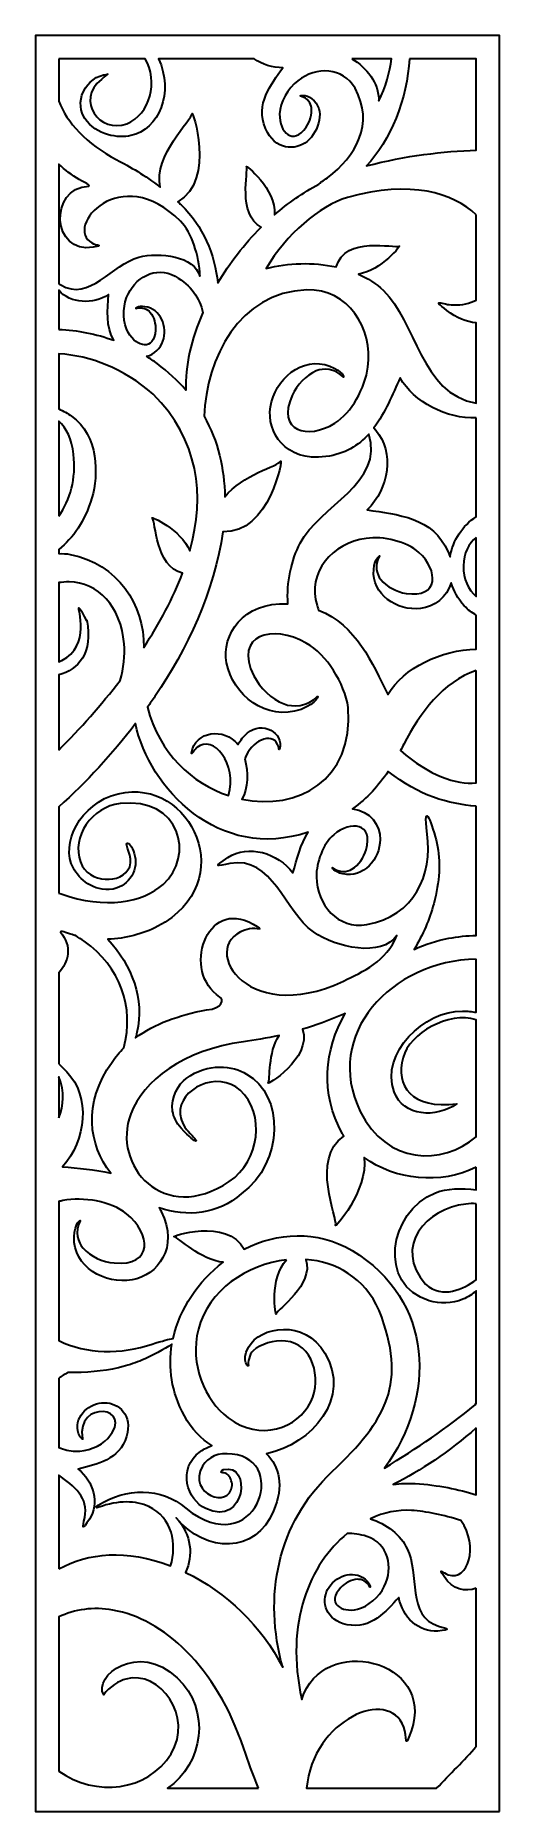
# Model space of a CAD drawing. Header units: centimetres. Extents: x -16.5 to -11.8, y -9 to 9.
import ezdxf

# ---------------------------------------------------------------- set-up
doc = ezdxf.new("R2010")
doc.units = ezdxf.units.CM
doc.header["$MEASUREMENT"] = 0
doc.layers.add('layer 1', color=7, linetype='Continuous')

msp = doc.modelspace()

# ---------------------------------------------------------------- linework, layer by layer
at = {"layer": 'layer 1', "color": 250, "lineweight": 30}
for points, knots in [([(-11.82391, -9.0002), (-11.82391, -9.0002), (-16.5198, -9.0002), (-16.5198, -9.0002), (-16.5198, -9.0002), (-16.5198, -9.0002), (-16.5198, 9.00077), (-16.5198, 9.00077), (-16.5198, 9.00077), (-16.5198, 9.00077), (-11.82391, 9.00077), (-11.82391, 9.00077), (-11.82391, 9.00077), (-11.82391, 9.00077), (-11.82391, -9.0002), (-11.82391, -9.0002)], [0, 0, 0, 0, 0.2, 0.2, 0.2, 0.2, 0.4, 0.4, 0.4, 0.4, 0.6, 0.6, 0.6, 0.6, 1, 1, 1, 1]), ([(-16.28499, 8.76599), (-16.28499, 8.76599), (-15.41132, 8.76599), (-15.41132, 8.76599), (-15.41132, 8.76599), (-15.27428, 8.53542), (-15.36089, 8.20373), (-15.59602, 8.10511), (-15.59602, 8.10511), (-15.86851, 8.00598), (-16.12122, 8.34017), (-15.85397, 8.55663), (-15.85397, 8.55663), (-15.81715, 8.58644), (-15.78761, 8.60999), (-15.78988, 8.60971), (-15.78988, 8.60971), (-15.9058, 8.59727), (-15.984, 8.52886), (-16.03433, 8.43493), (-16.03433, 8.43493), (-16.08641, 8.33765), (-16.06084, 8.218), (-16.02194, 8.16049), (-16.02194, 8.16049), (-15.90456, 7.98733), (-15.67705, 7.95691), (-15.55611, 7.98612), (-15.55611, 7.98612), (-15.27294, 8.04519), (-15.11308, 8.42718), (-15.27685, 8.76599), (-15.27685, 8.76599), (-15.27685, 8.76599), (-14.30814, 8.76599), (-14.30814, 8.76599), (-14.30814, 8.76599), (-14.22585, 8.70553), (-14.12039, 8.67115), (-14.01619, 8.67466), (-14.01619, 8.67466), (-14.13556, 8.50033), (-14.29898, 8.30794), (-14.19238, 8.05846), (-14.19238, 8.05846), (-14.09729, 7.83592), (-13.88886, 7.83077), (-13.77174, 7.92735), (-13.77174, 7.92735), (-13.64583, 8.03105), (-13.58322, 8.25005), (-13.72158, 8.35943), (-13.72158, 8.35943), (-13.78479, 8.4106), (-13.85087, 8.39028), (-13.83906, 8.38773), (-13.83906, 8.38773), (-13.75929, 8.36241), (-13.73322, 8.31392), (-13.72706, 8.26906), (-13.72706, 8.26906), (-13.71797, 8.20356), (-13.74079, 8.12854), (-13.77959, 8.07275), (-13.77959, 8.07275), (-13.91284, 7.88187), (-14.05382, 8.01732), (-14.0493, 8.20598), (-14.0493, 8.20598), (-14.0464, 8.32197), (-13.96219, 8.46603), (-13.86468, 8.54307), (-13.86468, 8.54307), (-13.68127, 8.68811), (-13.40531, 8.68097), (-13.28589, 8.46578), (-13.28589, 8.46578), (-13.08663, 8.10698), (-13.27693, 7.7759), (-13.56338, 7.55886), (-13.56338, 7.55886), (-13.61011, 7.53016), (-13.63876, 7.50855), (-13.65358, 7.4929), (-13.65358, 7.4929), (-13.81361, 7.40761), (-13.96292, 7.3028), (-14.09956, 7.18436), (-14.09956, 7.18436), (-14.07806, 7.44075), (-14.40704, 7.70438), (-14.38589, 7.67164), (-14.38589, 7.67164), (-14.36034, 7.63194), (-14.47959, 7.1911), (-14.23625, 7.05729), (-14.23625, 7.05729), (-14.40818, 6.88599), (-14.5558, 6.69339), (-14.67411, 6.49352), (-14.67411, 6.49352), (-14.70554, 6.77773), (-14.82372, 7.0709), (-15.04674, 7.28409), (-15.04674, 7.28409), (-15.05787, 7.29472), (-15.06898, 7.30515), (-15.08016, 7.31542), (-15.08016, 7.31542), (-14.69102, 7.53768), (-14.93638, 8.27007), (-14.93608, 8.20792), (-14.93608, 8.20792), (-14.93588, 8.14777), (-15.3263, 7.78698), (-15.25873, 7.46511), (-15.25873, 7.46511), (-15.41188, 7.58208), (-15.56353, 7.67122), (-15.69856, 7.74162), (-15.69856, 7.74162), (-16.00811, 7.90299), (-16.20144, 8.12129), (-16.28499, 8.33474), (-16.28499, 8.33474), (-16.28499, 8.33474), (-16.28499, 8.76599), (-16.28499, 8.76599)], [0, 0, 0, 0, 0.03030303, 0.03030303, 0.03030303, 0.03030303, 0.06060606, 0.06060606, 0.06060606, 0.06060606, 0.09090909, 0.09090909, 0.09090909, 0.09090909, 0.12121212, 0.12121212, 0.12121212, 0.12121212, 0.15151515, 0.15151515, 0.15151515, 0.15151515, 0.18181818, 0.18181818, 0.18181818, 0.18181818, 0.21212121, 0.21212121, 0.21212121, 0.21212121, 0.24242424, 0.24242424, 0.24242424, 0.24242424, 0.27272727, 0.27272727, 0.27272727, 0.27272727, 0.3030303, 0.3030303, 0.3030303, 0.3030303, 0.33333333, 0.33333333, 0.33333333, 0.33333333, 0.36363636, 0.36363636, 0.36363636, 0.36363636, 0.39393939, 0.39393939, 0.39393939, 0.39393939, 0.42424242, 0.42424242, 0.42424242, 0.42424242, 0.45454545, 0.45454545, 0.45454545, 0.45454545, 0.48484848, 0.48484848, 0.48484848, 0.48484848, 0.51515152, 0.51515152, 0.51515152, 0.51515152, 0.54545455, 0.54545455, 0.54545455, 0.54545455, 0.57575758, 0.57575758, 0.57575758, 0.57575758, 0.60606061, 0.60606061, 0.60606061, 0.60606061, 0.63636364, 0.63636364, 0.63636364, 0.63636364, 0.66666667, 0.66666667, 0.66666667, 0.66666667, 0.6969697, 0.6969697, 0.6969697, 0.6969697, 0.72727273, 0.72727273, 0.72727273, 0.72727273, 0.75757576, 0.75757576, 0.75757576, 0.75757576, 0.78787879, 0.78787879, 0.78787879, 0.78787879, 0.81818182, 0.81818182, 0.81818182, 0.81818182, 0.84848485, 0.84848485, 0.84848485, 0.84848485, 0.87878788, 0.87878788, 0.87878788, 0.87878788, 0.90909091, 0.90909091, 0.90909091, 0.90909091, 0.93939394, 0.93939394, 0.93939394, 0.93939394, 1, 1, 1, 1]), ([(-13.31782, 8.76599), (-13.31782, 8.76599), (-12.91528, 8.76599), (-12.91528, 8.76599), (-12.91528, 8.76599), (-12.92947, 8.62985), (-12.97998, 8.47863), (-13.04422, 8.33744), (-13.04422, 8.33744), (-13.04551, 8.52752), (-13.16914, 8.67486), (-13.31782, 8.76599)], [0, 0, 0, 0, 0.25, 0.25, 0.25, 0.25, 0.5, 0.5, 0.5, 0.5, 1, 1, 1, 1]), ([(-12.73495, 8.76599), (-12.73495, 8.76599), (-12.0587, 8.76599), (-12.0587, 8.76599), (-12.0587, 8.76599), (-12.0587, 8.76599), (-12.0587, 7.83868), (-12.0587, 7.83868), (-12.0587, 7.83868), (-12.39203, 7.82668), (-12.76958, 7.78524), (-13.17081, 7.67912), (-13.17081, 7.67912), (-12.93151, 7.92473), (-12.75481, 8.36544), (-12.73495, 8.76599)], [0, 0, 0, 0, 0.2, 0.2, 0.2, 0.2, 0.4, 0.4, 0.4, 0.4, 0.6, 0.6, 0.6, 0.6, 1, 1, 1, 1]), ([(-16.28499, 6.48522), (-16.28499, 6.48522), (-16.28499, 7.69815), (-16.28499, 7.69815), (-16.28499, 7.69815), (-16.22209, 7.63787), (-16.15249, 7.58494), (-16.07745, 7.54215), (-16.07745, 7.54215), (-16.01381, 7.5058), (-15.96724, 7.48684), (-15.98006, 7.47463), (-15.98006, 7.47463), (-16.39394, 7.45279), (-16.35355, 6.77907), (-15.93576, 6.85532), (-15.93576, 6.85532), (-15.81957, 6.87658), (-15.90259, 6.87148), (-15.95098, 6.89849), (-15.95098, 6.89849), (-16.23524, 7.05658), (-15.66039, 7.73003), (-15.05366, 7.11871), (-15.05366, 7.11871), (-14.93868, 7.00289), (-14.86409, 6.77556), (-14.85538, 6.56011), (-14.85538, 6.56011), (-14.91091, 6.76286), (-15.26494, 6.8112), (-15.47579, 6.75349), (-15.47579, 6.75349), (-15.73854, 6.68153), (-15.97832, 6.29895), (-16.26508, 6.47302), (-16.26508, 6.47302), (-16.26508, 6.47302), (-16.28499, 6.48522), (-16.28499, 6.48522)], [0, 0, 0, 0, 0.09090909, 0.09090909, 0.09090909, 0.09090909, 0.18181818, 0.18181818, 0.18181818, 0.18181818, 0.27272727, 0.27272727, 0.27272727, 0.27272727, 0.36363636, 0.36363636, 0.36363636, 0.36363636, 0.45454545, 0.45454545, 0.45454545, 0.45454545, 0.54545455, 0.54545455, 0.54545455, 0.54545455, 0.63636364, 0.63636364, 0.63636364, 0.63636364, 0.72727273, 0.72727273, 0.72727273, 0.72727273, 0.81818182, 0.81818182, 0.81818182, 0.81818182, 1, 1, 1, 1]), ([(-12.0587, 7.18206), (-12.0587, 7.18206), (-12.0587, 6.31889), (-12.0587, 6.31889), (-12.0587, 6.31889), (-12.12296, 6.2859), (-12.20101, 6.26785), (-12.29262, 6.2704), (-12.29262, 6.2704), (-12.39553, 6.26838), (-12.5271, 6.34896), (-12.35512, 6.21297), (-12.35512, 6.21297), (-12.2597, 6.13755), (-12.15881, 6.09868), (-12.0587, 6.08802), (-12.0587, 6.08802), (-12.0587, 6.08802), (-12.0587, 5.27466), (-12.0587, 5.27466), (-12.0587, 5.27466), (-12.61848, 5.36583), (-12.668, 6.10511), (-12.99901, 6.41699), (-12.99901, 6.41699), (-13.07224, 6.48597), (-13.15816, 6.5405), (-13.25191, 6.5821), (-13.25191, 6.5821), (-13.021, 6.61744), (-12.8083, 6.88602), (-12.83789, 6.86681), (-12.83789, 6.86681), (-12.88049, 6.83919), (-13.38661, 6.97778), (-13.47615, 6.65485), (-13.47615, 6.65485), (-13.70994, 6.70649), (-13.96509, 6.69627), (-14.1842, 6.64038), (-14.1842, 6.64038), (-13.98228, 6.9859), (-13.65062, 7.27046), (-13.36119, 7.36023), (-13.36119, 7.36023), (-12.71914, 7.53786), (-12.29222, 7.40652), (-12.0587, 7.18206)], [0, 0, 0, 0, 0.07692308, 0.07692308, 0.07692308, 0.07692308, 0.15384615, 0.15384615, 0.15384615, 0.15384615, 0.23076923, 0.23076923, 0.23076923, 0.23076923, 0.30769231, 0.30769231, 0.30769231, 0.30769231, 0.38461538, 0.38461538, 0.38461538, 0.38461538, 0.46153846, 0.46153846, 0.46153846, 0.46153846, 0.53846154, 0.53846154, 0.53846154, 0.53846154, 0.61538462, 0.61538462, 0.61538462, 0.61538462, 0.69230769, 0.69230769, 0.69230769, 0.69230769, 0.76923077, 0.76923077, 0.76923077, 0.76923077, 0.84615385, 0.84615385, 0.84615385, 0.84615385, 1, 1, 1, 1]), ([(-15.39625, 5.74965), (-15.35967, 5.7265), (-15.32393, 5.70194), (-15.2891, 5.67576), (-15.2891, 5.67576), (-15.17725, 5.59173), (-15.08115, 5.50154), (-14.99921, 5.40642), (-14.99921, 5.40642), (-15.00703, 5.64734), (-14.94544, 5.92147), (-14.8268, 6.19498), (-14.8268, 6.19498), (-14.85682, 6.33765), (-14.94405, 6.46815), (-15.105, 6.55991), (-15.105, 6.55991), (-15.30217, 6.67237), (-15.52304, 6.54582), (-15.59834, 6.34368), (-15.59834, 6.34368), (-15.63828, 6.23627), (-15.63573, 6.08245), (-15.58244, 5.98958), (-15.58244, 5.98958), (-15.49581, 5.83873), (-15.31969, 5.79935), (-15.30616, 6.01371), (-15.30616, 6.01371), (-15.30215, 6.07629), (-15.32019, 6.14631), (-15.35864, 6.19361), (-15.35864, 6.19361), (-15.38502, 6.226), (-15.44224, 6.25498), (-15.50373, 6.2335), (-15.50373, 6.2335), (-15.51423, 6.22984), (-15.48887, 6.26134), (-15.41203, 6.25187), (-15.41203, 6.25187), (-15.25052, 6.23191), (-15.18058, 6.04481), (-15.2302, 5.90277), (-15.2302, 5.90277), (-15.2554, 5.83062), (-15.31646, 5.76931), (-15.39625, 5.74965)], [0, 0, 0, 0, 0.07692308, 0.07692308, 0.07692308, 0.07692308, 0.15384615, 0.15384615, 0.15384615, 0.15384615, 0.23076923, 0.23076923, 0.23076923, 0.23076923, 0.30769231, 0.30769231, 0.30769231, 0.30769231, 0.38461538, 0.38461538, 0.38461538, 0.38461538, 0.46153846, 0.46153846, 0.46153846, 0.46153846, 0.53846154, 0.53846154, 0.53846154, 0.53846154, 0.61538462, 0.61538462, 0.61538462, 0.61538462, 0.69230769, 0.69230769, 0.69230769, 0.69230769, 0.76923077, 0.76923077, 0.76923077, 0.76923077, 0.84615385, 0.84615385, 0.84615385, 0.84615385, 1, 1, 1, 1]), ([(-16.28499, 6.02209), (-16.28499, 6.02209), (-16.28499, 6.41835), (-16.28499, 6.41835), (-16.28499, 6.41835), (-16.16719, 6.28095), (-15.93763, 6.27219), (-15.7807, 6.37493), (-15.7807, 6.37493), (-15.789, 6.22305), (-15.81318, 6.04955), (-15.72663, 5.91153), (-15.72663, 5.91153), (-15.90673, 5.97723), (-16.09635, 6.01368), (-16.28499, 6.02209)], [0, 0, 0, 0, 0.2, 0.2, 0.2, 0.2, 0.4, 0.4, 0.4, 0.4, 0.6, 0.6, 0.6, 0.6, 1, 1, 1, 1]), ([(-14.40283, 1.67014), (-14.33386, 1.85648), (-14.13023, 1.94147), (-14.0697, 1.81614), (-14.0697, 1.81614), (-14.05665, 1.78918), (-14.05738, 1.74897), (-14.05009, 1.76545), (-14.05009, 1.76545), (-14.00452, 1.93682), (-14.22658, 2.05544), (-14.37367, 1.93248), (-14.37367, 1.93248), (-14.41131, 1.90103), (-14.44503, 1.85948), (-14.47111, 1.81364), (-14.47111, 1.81364), (-14.61025, 1.99137), (-14.90465, 1.95225), (-14.94085, 1.73029), (-14.94085, 1.73029), (-14.94095, 1.70525), (-14.91906, 1.75657), (-14.88726, 1.7833), (-14.88726, 1.7833), (-14.71995, 1.92408), (-14.47305, 1.61912), (-14.56829, 1.29793), (-14.56829, 1.29793), (-14.93295, 1.41996), (-15.26782, 1.7213), (-15.38656, 2.19195), (-15.38656, 2.19195), (-15.36111, 2.22792), (-15.336, 2.26435), (-15.31116, 2.3011), (-15.31116, 2.3011), (-14.99219, 2.77294), (-14.70385, 3.37591), (-14.62448, 3.97146), (-14.62448, 3.97146), (-14.15131, 3.94386), (-14.00859, 4.74098), (-14.0388, 4.68501), (-14.0388, 4.68501), (-14.06286, 4.64064), (-14.42991, 4.54234), (-14.60346, 4.32574), (-14.60346, 4.32574), (-14.60883, 4.61143), (-14.67201, 4.88887), (-14.8137, 5.14196), (-14.8137, 5.14196), (-14.78975, 5.72579), (-14.46, 6.40217), (-13.77527, 6.42256), (-13.77527, 6.42256), (-13.35412, 6.43511), (-13.10223, 6.03544), (-13.15506, 5.6385), (-13.15506, 5.6385), (-13.1831, 5.42768), (-13.32126, 5.17777), (-13.4895, 5.07198), (-13.4895, 5.07198), (-13.7629, 4.90016), (-14.0858, 4.98909), (-13.92145, 5.35213), (-13.92145, 5.35213), (-13.87346, 5.45809), (-13.78297, 5.5573), (-13.67859, 5.60135), (-13.67859, 5.60135), (-13.60731, 5.63141), (-13.48814, 5.62909), (-13.4061, 5.54033), (-13.4061, 5.54033), (-13.39204, 5.52509), (-13.40617, 5.5989), (-13.54034, 5.65014), (-13.54034, 5.65014), (-13.82242, 5.75813), (-14.09992, 5.51247), (-14.1424, 5.23646), (-14.1424, 5.23646), (-14.182, 4.9797), (-13.9919, 4.67749), (-13.58128, 4.73234), (-13.58128, 4.73234), (-13.38853, 4.75809), (-13.25186, 4.84465), (-13.14706, 4.96076), (-13.14706, 4.96076), (-12.98434, 4.46798), (-13.64504, 4.23004), (-13.84239, 3.85372), (-13.84239, 3.85372), (-13.92864, 3.68934), (-13.98125, 3.44987), (-13.96479, 3.24086), (-13.96479, 3.24086), (-14.42835, 3.26153), (-14.63673, 2.92613), (-14.58574, 2.64185), (-14.58574, 2.64185), (-14.52866, 2.32213), (-14.18052, 2.04138), (-13.8325, 2.17087), (-13.8325, 2.17087), (-13.66685, 2.23257), (-13.65047, 2.31829), (-13.66771, 2.30047), (-13.66771, 2.30047), (-13.76795, 2.19614), (-13.91577, 2.1916), (-14.00478, 2.22552), (-14.00478, 2.22552), (-14.13485, 2.275), (-14.24862, 2.38877), (-14.31001, 2.51099), (-14.31001, 2.51099), (-14.51965, 2.92989), (-14.12092, 3.03803), (-13.7788, 2.84288), (-13.7788, 2.84288), (-13.56858, 2.72265), (-13.393, 2.43466), (-13.35485, 2.19029), (-13.35485, 2.19029), (-13.29697, 1.44184), (-13.87122, 1.14393), (-14.43044, 1.2606), (-14.43044, 1.2606), (-14.36802, 1.3726), (-14.36317, 1.53375), (-14.40283, 1.67014)], [0, 0, 0, 0, 0.02857143, 0.02857143, 0.02857143, 0.02857143, 0.05714286, 0.05714286, 0.05714286, 0.05714286, 0.08571429, 0.08571429, 0.08571429, 0.08571429, 0.11428571, 0.11428571, 0.11428571, 0.11428571, 0.14285714, 0.14285714, 0.14285714, 0.14285714, 0.17142857, 0.17142857, 0.17142857, 0.17142857, 0.2, 0.2, 0.2, 0.2, 0.22857143, 0.22857143, 0.22857143, 0.22857143, 0.25714286, 0.25714286, 0.25714286, 0.25714286, 0.28571429, 0.28571429, 0.28571429, 0.28571429, 0.31428571, 0.31428571, 0.31428571, 0.31428571, 0.34285714, 0.34285714, 0.34285714, 0.34285714, 0.37142857, 0.37142857, 0.37142857, 0.37142857, 0.4, 0.4, 0.4, 0.4, 0.42857143, 0.42857143, 0.42857143, 0.42857143, 0.45714286, 0.45714286, 0.45714286, 0.45714286, 0.48571429, 0.48571429, 0.48571429, 0.48571429, 0.51428571, 0.51428571, 0.51428571, 0.51428571, 0.54285714, 0.54285714, 0.54285714, 0.54285714, 0.57142857, 0.57142857, 0.57142857, 0.57142857, 0.6, 0.6, 0.6, 0.6, 0.62857143, 0.62857143, 0.62857143, 0.62857143, 0.65714286, 0.65714286, 0.65714286, 0.65714286, 0.68571429, 0.68571429, 0.68571429, 0.68571429, 0.71428571, 0.71428571, 0.71428571, 0.71428571, 0.74285714, 0.74285714, 0.74285714, 0.74285714, 0.77142857, 0.77142857, 0.77142857, 0.77142857, 0.8, 0.8, 0.8, 0.8, 0.82857143, 0.82857143, 0.82857143, 0.82857143, 0.85714286, 0.85714286, 0.85714286, 0.85714286, 0.88571429, 0.88571429, 0.88571429, 0.88571429, 0.91428571, 0.91428571, 0.91428571, 0.91428571, 0.94285714, 0.94285714, 0.94285714, 0.94285714, 1, 1, 1, 1]), ([(-16.28499, 3.74781), (-16.28499, 3.74781), (-16.28499, 3.79163), (-16.28499, 3.79163), (-16.28499, 3.79163), (-16.14, 3.90628), (-16.02095, 4.07705), (-15.9503, 4.31412), (-15.9503, 4.31412), (-15.88106, 4.54651), (-15.87808, 4.94635), (-16.15656, 5.14291), (-16.15656, 5.14291), (-16.19387, 5.16927), (-16.23703, 5.19476), (-16.28499, 5.21657), (-16.28499, 5.21657), (-16.28499, 5.21657), (-16.28499, 5.77575), (-16.28499, 5.77575), (-16.28499, 5.77575), (-15.96403, 5.75353), (-15.63033, 5.62861), (-15.32989, 5.36591), (-15.32989, 5.36591), (-14.86977, 4.90344), (-14.80004, 4.34671), (-14.95746, 3.77802), (-14.95746, 3.77802), (-15.04831, 3.99417), (-15.36457, 4.13374), (-15.33842, 4.10984), (-15.33842, 4.10984), (-15.30336, 4.07765), (-15.30689, 3.61425), (-15.03124, 3.55225), (-15.03124, 3.55225), (-15.12656, 3.29887), (-15.26254, 3.04523), (-15.4247, 2.79856), (-15.4247, 2.79856), (-15.42008, 3.23571), (-15.68455, 3.64257), (-16.1684, 3.74155), (-16.1684, 3.74155), (-16.2051, 3.74904), (-16.24438, 3.75101), (-16.28499, 3.74781)], [0, 0, 0, 0, 0.07692308, 0.07692308, 0.07692308, 0.07692308, 0.15384615, 0.15384615, 0.15384615, 0.15384615, 0.23076923, 0.23076923, 0.23076923, 0.23076923, 0.30769231, 0.30769231, 0.30769231, 0.30769231, 0.38461538, 0.38461538, 0.38461538, 0.38461538, 0.46153846, 0.46153846, 0.46153846, 0.46153846, 0.53846154, 0.53846154, 0.53846154, 0.53846154, 0.61538462, 0.61538462, 0.61538462, 0.61538462, 0.69230769, 0.69230769, 0.69230769, 0.69230769, 0.76923077, 0.76923077, 0.76923077, 0.76923077, 0.84615385, 0.84615385, 0.84615385, 0.84615385, 1, 1, 1, 1]), ([(-12.0587, 5.12519), (-12.0587, 5.12519), (-12.0587, 4.12281), (-12.0587, 4.12281), (-12.0587, 4.12281), (-12.19761, 4.03454), (-12.29494, 3.88359), (-12.32425, 3.71774), (-12.32425, 3.71774), (-12.32935, 3.73269), (-12.3352, 3.74791), (-12.34182, 3.76333), (-12.34182, 3.76333), (-12.49635, 4.12331), (-12.86017, 4.14411), (-13.16129, 4.19311), (-13.16129, 4.19311), (-12.94466, 4.40558), (-12.88393, 4.77654), (-13.07668, 5.001), (-13.07668, 5.001), (-13.07668, 5.001), (-13.09579, 5.02311), (-13.09579, 5.02311), (-13.09579, 5.02311), (-12.98066, 5.17558), (-12.90634, 5.36371), (-12.8289, 5.53087), (-12.8289, 5.53087), (-12.69264, 5.28314), (-12.35247, 5.11419), (-12.0587, 5.12519)], [0, 0, 0, 0, 0.11111111, 0.11111111, 0.11111111, 0.11111111, 0.22222222, 0.22222222, 0.22222222, 0.22222222, 0.33333333, 0.33333333, 0.33333333, 0.33333333, 0.44444444, 0.44444444, 0.44444444, 0.44444444, 0.55555556, 0.55555556, 0.55555556, 0.55555556, 0.66666667, 0.66666667, 0.66666667, 0.66666667, 0.77777778, 0.77777778, 0.77777778, 0.77777778, 1, 1, 1, 1]), ([(-16.28499, 4.12831), (-16.28499, 4.12831), (-16.28499, 5.09129), (-16.28499, 5.09129), (-16.28499, 5.09129), (-16.20838, 5.02286), (-16.15287, 4.91449), (-16.13498, 4.75577), (-16.13498, 4.75577), (-16.10708, 4.50826), (-16.16986, 4.29385), (-16.28499, 4.12831)], [0, 0, 0, 0, 0.25, 0.25, 0.25, 0.25, 0.5, 0.5, 0.5, 0.5, 1, 1, 1, 1]), ([(-12.0587, 3.12696), (-12.0587, 3.12696), (-12.0587, 2.78053), (-12.0587, 2.78053), (-12.0587, 2.78053), (-12.40977, 2.77432), (-12.79621, 2.59397), (-12.95203, 2.32036), (-12.95203, 2.32036), (-13.11548, 2.63945), (-13.26926, 3.02516), (-13.65605, 3.17699), (-13.65605, 3.17699), (-13.66105, 3.19181), (-13.66597, 3.20686), (-13.67069, 3.22203), (-13.67069, 3.22203), (-13.77646, 3.56126), (-13.50906, 3.85655), (-13.17462, 3.9038), (-13.17462, 3.9038), (-12.99714, 3.92885), (-12.76269, 3.87346), (-12.63859, 3.76081), (-12.63859, 3.76081), (-12.43696, 3.5778), (-12.43587, 3.29531), (-12.76804, 3.3463), (-12.76804, 3.3463), (-12.86502, 3.36121), (-12.96619, 3.41223), (-13.02559, 3.4871), (-13.02559, 3.4871), (-13.0662, 3.53814), (-13.09137, 3.63543), (-13.03788, 3.72216), (-13.03788, 3.72216), (-13.02877, 3.7371), (-13.08552, 3.70883), (-13.0967, 3.58822), (-13.0967, 3.58822), (-13.12033, 3.33463), (-12.8578, 3.165), (-12.62393, 3.19312), (-12.62393, 3.19312), (-12.4861, 3.20973), (-12.35434, 3.3053), (-12.31135, 3.45481), (-12.31135, 3.45481), (-12.28782, 3.37257), (-12.24494, 3.29273), (-12.17936, 3.22069), (-12.17936, 3.22069), (-12.14159, 3.17821), (-12.10085, 3.14764), (-12.0587, 3.12696)], [0, 0, 0, 0, 0.06666667, 0.06666667, 0.06666667, 0.06666667, 0.13333333, 0.13333333, 0.13333333, 0.13333333, 0.2, 0.2, 0.2, 0.2, 0.26666667, 0.26666667, 0.26666667, 0.26666667, 0.33333333, 0.33333333, 0.33333333, 0.33333333, 0.4, 0.4, 0.4, 0.4, 0.46666667, 0.46666667, 0.46666667, 0.46666667, 0.53333333, 0.53333333, 0.53333333, 0.53333333, 0.6, 0.6, 0.6, 0.6, 0.66666667, 0.66666667, 0.66666667, 0.66666667, 0.73333333, 0.73333333, 0.73333333, 0.73333333, 0.8, 0.8, 0.8, 0.8, 0.86666667, 0.86666667, 0.86666667, 0.86666667, 1, 1, 1, 1]), ([(-12.0587, 3.91403), (-12.0587, 3.91403), (-12.0587, 3.31388), (-12.0587, 3.31388), (-12.0587, 3.31388), (-12.13909, 3.38403), (-12.19135, 3.49258), (-12.18746, 3.62503), (-12.18746, 3.62503), (-12.18516, 3.75654), (-12.13488, 3.85175), (-12.0587, 3.91403)], [0, 0, 0, 0, 0.25, 0.25, 0.25, 0.25, 0.5, 0.5, 0.5, 0.5, 1, 1, 1, 1]), ([(-16.28499, 1.75828), (-16.28499, 1.75828), (-16.28499, 2.52061), (-16.28499, 2.52061), (-16.28499, 2.52061), (-16.0902, 2.57147), (-15.93256, 2.73843), (-16.00228, 3.07537), (-16.00228, 3.07537), (-15.99099, 3.0265), (-16.05319, 3.18174), (-16.08017, 3.19858), (-16.08017, 3.19858), (-16.09676, 3.2089), (-15.95684, 2.80848), (-16.25533, 2.66629), (-16.25533, 2.66629), (-16.26508, 2.66164), (-16.27497, 2.65743), (-16.28499, 2.65356), (-16.28499, 2.65356), (-16.28499, 2.65356), (-16.28499, 3.45499), (-16.28499, 3.45499), (-16.28499, 3.45499), (-16.25071, 3.45986), (-16.21558, 3.46236), (-16.17996, 3.46239), (-16.17996, 3.46239), (-15.8878, 3.46266), (-15.65501, 3.2115), (-15.62371, 2.83629), (-15.62371, 2.83629), (-15.61369, 2.71589), (-15.62926, 2.59031), (-15.66319, 2.46381), (-15.66319, 2.46381), (-15.85443, 2.21469), (-16.0671, 1.97683), (-16.28499, 1.75828)], [0, 0, 0, 0, 0.09090909, 0.09090909, 0.09090909, 0.09090909, 0.18181818, 0.18181818, 0.18181818, 0.18181818, 0.27272727, 0.27272727, 0.27272727, 0.27272727, 0.36363636, 0.36363636, 0.36363636, 0.36363636, 0.45454545, 0.45454545, 0.45454545, 0.45454545, 0.54545455, 0.54545455, 0.54545455, 0.54545455, 0.63636364, 0.63636364, 0.63636364, 0.63636364, 0.72727273, 0.72727273, 0.72727273, 0.72727273, 0.81818182, 0.81818182, 0.81818182, 0.81818182, 1, 1, 1, 1]), ([(-12.0587, 2.56572), (-12.0587, 2.56572), (-12.0587, 1.4244), (-12.0587, 1.4244), (-12.0587, 1.4244), (-12.26909, 1.41153), (-12.53104, 1.49334), (-12.82473, 1.75485), (-12.82473, 1.75485), (-12.81383, 1.77527), (-12.80297, 1.7962), (-12.79199, 1.81753), (-12.79199, 1.81753), (-12.62905, 2.13432), (-12.39614, 2.44943), (-12.0587, 2.56572)], [0, 0, 0, 0, 0.2, 0.2, 0.2, 0.2, 0.4, 0.4, 0.4, 0.4, 0.6, 0.6, 0.6, 0.6, 1, 1, 1, 1]), ([(-16.28499, 0.30926), (-16.28499, 0.30926), (-16.28499, 1.18159), (-16.28499, 1.18159), (-16.28499, 1.18159), (-16.00505, 1.43419), (-15.7448, 1.71461), (-15.5083, 2.02598), (-15.5083, 2.02598), (-15.3729, 1.37336), (-14.66126, 0.62077), (-13.76116, 0.92596), (-13.76116, 0.92596), (-13.8387, 0.80199), (-13.87407, 0.6495), (-13.91451, 0.51395), (-13.91451, 0.51395), (-14.0668, 0.71549), (-14.36655, 0.80525), (-14.57246, 0.67007), (-14.57246, 0.67007), (-14.72977, 0.56696), (-14.68807, 0.57895), (-14.55183, 0.60677), (-14.55183, 0.60677), (-14.12347, 0.69405), (-13.99781, 0.11933), (-13.70704, -0.08458), (-13.70704, -0.08458), (-13.47397, -0.24813), (-13.01837, -0.34473), (-12.86116, -0.12045), (-12.86116, -0.12045), (-12.96657, -0.38088), (-13.20888, -0.49126), (-13.40092, -0.58274), (-13.40092, -0.58274), (-14.41411, -1.06561), (-14.90755, -0.18144), (-14.35378, -0.05323), (-14.35378, -0.05323), (-14.28252, -0.04147), (-14.18299, -0.08415), (-14.31619, -0.00703), (-14.31619, -0.00703), (-14.795, 0.27031), (-15.04194, -0.49407), (-14.65409, -0.74533), (-14.65409, -0.74533), (-14.61413, -0.76038), (-14.62044, -0.86642), (-14.78858, -0.87366), (-14.78858, -0.87366), (-15.07307, -0.93152), (-15.31398, -1.01406), (-15.50664, -1.15747), (-15.50664, -1.15747), (-15.50182, -1.14066), (-15.4974, -1.12301), (-15.49316, -1.10448), (-15.49316, -1.10448), (-15.41551, -0.76527), (-15.54384, -0.42861), (-15.78751, -0.15935), (-15.78751, -0.15935), (-15.6097, -0.15324), (-15.43338, -0.10705), (-15.28284, -0.02821), (-15.28284, -0.02821), (-14.44521, 0.41023), (-14.93772, 1.49081), (-15.68349, 1.31583), (-15.68349, 1.31583), (-16.07424, 1.21981), (-16.27106, 0.80058), (-16.13712, 0.56183), (-16.13712, 0.56183), (-16.07619, 0.45324), (-15.942, 0.31761), (-15.73523, 0.34952), (-15.73523, 0.34952), (-15.68318, 0.35757), (-15.61026, 0.39556), (-15.56245, 0.45889), (-15.56245, 0.45889), (-15.51267, 0.5248), (-15.49836, 0.6024), (-15.51391, 0.68376), (-15.51391, 0.68376), (-15.52736, 0.75418), (-15.5654, 0.81547), (-15.58898, 0.81423), (-15.58898, 0.81423), (-15.63144, 0.81204), (-15.52431, 0.67643), (-15.56697, 0.57445), (-15.56697, 0.57445), (-15.6429, 0.39352), (-15.98463, 0.40303), (-16.06563, 0.62383), (-16.06563, 0.62383), (-16.1582, 0.87583), (-15.94927, 1.18336), (-15.66496, 1.21605), (-15.66496, 1.21605), (-15.05447, 1.28617), (-14.90687, 0.68383), (-15.22735, 0.39687), (-15.22735, 0.39687), (-15.43278, 0.21298), (-15.81253, 0.14142), (-16.26225, 0.30123), (-16.26225, 0.30123), (-16.26225, 0.30123), (-16.28499, 0.30926), (-16.28499, 0.30926)], [0, 0, 0, 0, 0.03333333, 0.03333333, 0.03333333, 0.03333333, 0.06666667, 0.06666667, 0.06666667, 0.06666667, 0.1, 0.1, 0.1, 0.1, 0.13333333, 0.13333333, 0.13333333, 0.13333333, 0.16666667, 0.16666667, 0.16666667, 0.16666667, 0.2, 0.2, 0.2, 0.2, 0.23333333, 0.23333333, 0.23333333, 0.23333333, 0.26666667, 0.26666667, 0.26666667, 0.26666667, 0.3, 0.3, 0.3, 0.3, 0.33333333, 0.33333333, 0.33333333, 0.33333333, 0.36666667, 0.36666667, 0.36666667, 0.36666667, 0.4, 0.4, 0.4, 0.4, 0.43333333, 0.43333333, 0.43333333, 0.43333333, 0.46666667, 0.46666667, 0.46666667, 0.46666667, 0.5, 0.5, 0.5, 0.5, 0.53333333, 0.53333333, 0.53333333, 0.53333333, 0.56666667, 0.56666667, 0.56666667, 0.56666667, 0.6, 0.6, 0.6, 0.6, 0.63333333, 0.63333333, 0.63333333, 0.63333333, 0.66666667, 0.66666667, 0.66666667, 0.66666667, 0.7, 0.7, 0.7, 0.7, 0.73333333, 0.73333333, 0.73333333, 0.73333333, 0.76666667, 0.76666667, 0.76666667, 0.76666667, 0.8, 0.8, 0.8, 0.8, 0.83333333, 0.83333333, 0.83333333, 0.83333333, 0.86666667, 0.86666667, 0.86666667, 0.86666667, 0.9, 0.9, 0.9, 0.9, 0.93333333, 0.93333333, 0.93333333, 0.93333333, 1, 1, 1, 1]), ([(-12.0587, 1.18871), (-12.0587, 1.18871), (-12.0587, -0.12045), (-12.0587, -0.12045), (-12.0587, -0.12045), (-12.15278, -0.12313), (-12.24592, -0.13279), (-12.33687, -0.14925), (-12.33687, -0.14925), (-12.45836, -0.17124), (-12.57622, -0.21006), (-12.68782, -0.26274), (-12.68782, -0.26274), (-12.59803, -0.11371), (-12.53109, 0.04474), (-12.48853, 0.20114), (-12.48853, 0.20114), (-12.42911, 0.41952), (-12.41729, 0.634), (-12.45766, 0.81368), (-12.45766, 0.81368), (-12.49686, 0.98828), (-12.60512, 1.28721), (-12.55557, 0.90725), (-12.55557, 0.90725), (-12.50165, 0.49401), (-12.68125, 0.07503), (-13.16718, -0.01029), (-13.16718, -0.01029), (-13.45855, -0.06138), (-13.67377, 0.19092), (-13.6771, 0.47207), (-13.6771, 0.47207), (-13.67879, 0.62125), (-13.60801, 0.80891), (-13.50177, 0.89933), (-13.50177, 0.89933), (-13.32916, 1.04626), (-13.09581, 1.01698), (-13.17339, 0.7482), (-13.17339, 0.7482), (-13.19608, 0.66972), (-13.24899, 0.59164), (-13.31712, 0.5506), (-13.31712, 0.5506), (-13.36361, 0.52253), (-13.44661, 0.51216), (-13.51249, 0.56557), (-13.51249, 0.56557), (-13.52385, 0.57468), (-13.50659, 0.5248), (-13.40822, 0.50269), (-13.40822, 0.50269), (-13.20135, 0.45612), (-13.03331, 0.65473), (-13.03155, 0.85081), (-13.03155, 0.85081), (-13.03028, 0.99497), (-13.13148, 1.14438), (-13.31217, 1.16142), (-13.31217, 1.16142), (-13.15859, 1.27287), (-13.04793, 1.39461), (-12.95011, 1.542), (-12.95011, 1.542), (-12.63446, 1.28981), (-12.3424, 1.21526), (-12.0587, 1.18871)], [0, 0, 0, 0, 0.05555556, 0.05555556, 0.05555556, 0.05555556, 0.11111111, 0.11111111, 0.11111111, 0.11111111, 0.16666667, 0.16666667, 0.16666667, 0.16666667, 0.22222222, 0.22222222, 0.22222222, 0.22222222, 0.27777778, 0.27777778, 0.27777778, 0.27777778, 0.33333333, 0.33333333, 0.33333333, 0.33333333, 0.38888889, 0.38888889, 0.38888889, 0.38888889, 0.44444444, 0.44444444, 0.44444444, 0.44444444, 0.5, 0.5, 0.5, 0.5, 0.55555556, 0.55555556, 0.55555556, 0.55555556, 0.61111111, 0.61111111, 0.61111111, 0.61111111, 0.66666667, 0.66666667, 0.66666667, 0.66666667, 0.72222222, 0.72222222, 0.72222222, 0.72222222, 0.77777778, 0.77777778, 0.77777778, 0.77777778, 0.83333333, 0.83333333, 0.83333333, 0.83333333, 0.88888889, 0.88888889, 0.88888889, 0.88888889, 1, 1, 1, 1]), ([(-16.28499, -1.42148), (-16.28499, -1.42148), (-16.28499, -0.49939), (-16.28499, -0.49939), (-16.28499, -0.49939), (-16.18581, -0.39304), (-16.14737, -0.22884), (-16.26614, -0.0867), (-16.26614, -0.0867), (-16.26591, -0.06901), (-16.22037, -0.09021), (-16.1504, -0.11217), (-16.1504, -0.11217), (-16.13816, -0.11601), (-16.12579, -0.11964), (-16.11339, -0.123), (-16.11339, -0.123), (-16.08431, -0.141), (-16.05599, -0.1596), (-16.02843, -0.17899), (-16.02843, -0.17899), (-15.65794, -0.43957), (-15.51984, -0.84506), (-15.62553, -1.26008), (-15.62553, -1.26008), (-15.66885, -1.30339), (-15.70901, -1.3511), (-15.74591, -1.40381), (-15.74591, -1.40381), (-16.04365, -1.82892), (-15.98175, -2.24128), (-15.75846, -2.53064), (-15.75846, -2.53064), (-15.91885, -2.49068), (-16.09037, -2.48157), (-16.24794, -2.46531), (-16.24794, -2.46531), (-16.00614, -2.1989), (-15.95977, -1.75554), (-16.20348, -1.50309), (-16.20348, -1.50309), (-16.23746, -1.46788), (-16.26427, -1.44087), (-16.28499, -1.42148)], [0, 0, 0, 0, 0.08333333, 0.08333333, 0.08333333, 0.08333333, 0.16666667, 0.16666667, 0.16666667, 0.16666667, 0.25, 0.25, 0.25, 0.25, 0.33333333, 0.33333333, 0.33333333, 0.33333333, 0.41666667, 0.41666667, 0.41666667, 0.41666667, 0.5, 0.5, 0.5, 0.5, 0.58333333, 0.58333333, 0.58333333, 0.58333333, 0.66666667, 0.66666667, 0.66666667, 0.66666667, 0.75, 0.75, 0.75, 0.75, 0.83333333, 0.83333333, 0.83333333, 0.83333333, 1, 1, 1, 1]), ([(-12.0587, -0.35993), (-12.0587, -0.35993), (-12.0587, -0.89916), (-12.0587, -0.89916), (-12.0587, -0.89916), (-12.10247, -0.89237), (-12.14914, -0.88858), (-12.19892, -0.8877), (-12.19892, -0.8877), (-12.5797, -0.88091), (-13.03554, -1.31102), (-12.88923, -1.70733), (-12.88923, -1.70733), (-12.79805, -1.95448), (-12.46462, -1.97768), (-12.25395, -1.82708), (-12.25395, -1.82708), (-12.71753, -1.88524), (-12.8781, -1.64253), (-12.79972, -1.35754), (-12.79972, -1.35754), (-12.73141, -1.10923), (-12.34028, -0.88997), (-12.0587, -0.97516), (-12.0587, -0.97516), (-12.0587, -0.97516), (-12.0587, -2.16066), (-12.0587, -2.16066), (-12.0587, -2.16066), (-12.40571, -2.45347), (-12.96587, -2.44623), (-13.23225, -1.90475), (-13.23225, -1.90475), (-13.61596, -1.12483), (-12.91561, -0.37674), (-12.0587, -0.35993)], [0, 0, 0, 0, 0.1, 0.1, 0.1, 0.1, 0.2, 0.2, 0.2, 0.2, 0.3, 0.3, 0.3, 0.3, 0.4, 0.4, 0.4, 0.4, 0.5, 0.5, 0.5, 0.5, 0.6, 0.6, 0.6, 0.6, 0.7, 0.7, 0.7, 0.7, 0.8, 0.8, 0.8, 0.8, 1, 1, 1, 1]), ([(-12.0587, -2.46892), (-12.0587, -2.46892), (-12.0587, -2.69815), (-12.0587, -2.69815), (-12.0587, -2.69815), (-12.20881, -2.67808), (-12.35893, -2.68497), (-12.47053, -2.72925), (-12.47053, -2.72925), (-12.951, -2.91988), (-13.05699, -3.6682), (-12.53384, -3.82427), (-12.53384, -3.82427), (-12.43042, -3.85515), (-12.30383, -3.85121), (-12.19493, -3.80875), (-12.19493, -3.80875), (-12.1422, -3.7882), (-12.09636, -3.75854), (-12.0587, -3.72212), (-12.0587, -3.72212), (-12.0587, -3.72212), (-12.0587, -4.86286), (-12.0587, -4.86286), (-12.0587, -4.86286), (-12.0587, -4.86286), (-12.06995, -4.87805), (-12.06995, -4.87805), (-12.06995, -4.87805), (-12.35504, -5.11432), (-12.65904, -5.3175), (-12.9877, -5.52043), (-12.9877, -5.52043), (-12.45851, -4.79523), (-12.48817, -3.81569), (-13.31459, -3.3145), (-13.31459, -3.3145), (-13.67698, -3.10423), (-14.07498, -3.13099), (-14.40788, -3.29978), (-14.40788, -3.29978), (-14.57491, -2.97531), (-15.16788, -3.17609), (-15.11823, -3.17566), (-15.11823, -3.17566), (-15.0763, -3.17539), (-14.84773, -3.4158), (-14.62012, -3.43316), (-14.62012, -3.43316), (-14.87083, -3.62407), (-15.05989, -3.90005), (-15.12762, -4.20513), (-15.12762, -4.20513), (-15.16725, -4.21137), (-15.2345, -4.22924), (-15.33784, -4.26312), (-15.33784, -4.26312), (-15.65895, -4.3683), (-16.00268, -4.36797), (-16.28499, -4.22697), (-16.28499, -4.22697), (-16.28499, -4.22697), (-16.28499, -2.81818), (-16.28499, -2.81818), (-16.28499, -2.81818), (-16.27136, -2.8147), (-16.25763, -2.81154), (-16.24375, -2.80874), (-16.24375, -2.80874), (-16.03527, -2.76678), (-15.75401, -2.81624), (-15.59933, -2.94098), (-15.59933, -2.94098), (-15.34801, -3.14373), (-15.32721, -3.478), (-15.72398, -3.44051), (-15.72398, -3.44051), (-15.83976, -3.42956), (-15.963, -3.37619), (-16.03855, -3.29178), (-16.03855, -3.29178), (-16.09014, -3.23415), (-16.12667, -3.12069), (-16.06937, -3.01426), (-16.06937, -3.01426), (-16.05953, -2.99601), (-16.1247, -3.03335), (-16.1296, -3.1769), (-16.1296, -3.1769), (-16.14007, -3.47878), (-15.8176, -3.66138), (-15.54276, -3.61188), (-15.54276, -3.61188), (-15.28705, -3.56592), (-15.063, -3.28799), (-15.24828, -2.91743), (-15.24828, -2.91743), (-15.25449, -2.90501), (-15.2609, -2.89297), (-15.26751, -2.88129), (-15.26751, -2.88129), (-14.98888, -2.97708), (-14.67651, -2.95035), (-14.43766, -2.74144), (-14.43766, -2.74144), (-13.999, -2.41581), (-14.00334, -1.73686), (-14.38435, -1.52616), (-14.38435, -1.52616), (-14.51988, -1.437), (-14.77594, -1.40926), (-14.99613, -1.57003), (-14.99613, -1.57003), (-15.06926, -1.62347), (-15.15319, -1.75892), (-15.13206, -1.90117), (-15.13206, -1.90117), (-15.12345, -1.9595), (-15.09705, -2.01902), (-15.04497, -2.07446), (-15.04497, -2.07446), (-14.87168, -2.25883), (-14.84722, -2.22859), (-14.97538, -2.10545), (-14.97538, -2.10545), (-15.0246, -2.05828), (-15.05255, -1.97487), (-15.05613, -1.9311), (-15.05613, -1.9311), (-15.07663, -1.67625), (-14.67545, -1.48257), (-14.44945, -1.68958), (-14.44945, -1.68958), (-14.19139, -1.92578), (-14.24897, -2.4068), (-14.55845, -2.61493), (-14.55845, -2.61493), (-15.22296, -3.06175), (-15.75452, -2.45304), (-15.55553, -1.92901), (-15.55553, -1.92901), (-15.42796, -1.59315), (-15.03132, -1.28287), (-14.41515, -1.19849), (-14.41515, -1.19849), (-14.30357, -1.18321), (-14.18274, -1.16294), (-14.05541, -1.13434), (-14.05541, -1.13434), (-14.16724, -1.30456), (-14.14174, -1.58876), (-14.16643, -1.61658), (-14.16643, -1.61658), (-14.19599, -1.64982), (-13.72216, -1.37508), (-13.81642, -1.0722), (-13.81642, -1.0722), (-13.68626, -1.03353), (-13.55149, -0.98514), (-13.4144, -0.9242), (-13.4144, -0.9242), (-13.40499, -0.92001), (-13.39562, -0.91574), (-13.38636, -0.91138), (-13.38636, -0.91138), (-13.59491, -1.27916), (-13.64222, -1.72429), (-13.41476, -2.12724), (-13.41476, -2.12724), (-13.40928, -2.13653), (-13.40347, -2.14564), (-13.39759, -2.15465), (-13.39759, -2.15465), (-13.74157, -2.38557), (-13.45585, -2.99546), (-13.48233, -3.05811), (-13.48233, -3.05811), (-13.5026, -3.10584), (-13.15137, -2.70941), (-13.19318, -2.37037), (-13.19318, -2.37037), (-12.88466, -2.60061), (-12.41777, -2.65188), (-12.0587, -2.46892)], [0, 0, 0, 0, 0.0212766, 0.0212766, 0.0212766, 0.0212766, 0.04255319, 0.04255319, 0.04255319, 0.04255319, 0.06382979, 0.06382979, 0.06382979, 0.06382979, 0.08510638, 0.08510638, 0.08510638, 0.08510638, 0.10638298, 0.10638298, 0.10638298, 0.10638298, 0.12765957, 0.12765957, 0.12765957, 0.12765957, 0.14893617, 0.14893617, 0.14893617, 0.14893617, 0.17021277, 0.17021277, 0.17021277, 0.17021277, 0.19148936, 0.19148936, 0.19148936, 0.19148936, 0.21276596, 0.21276596, 0.21276596, 0.21276596, 0.23404255, 0.23404255, 0.23404255, 0.23404255, 0.25531915, 0.25531915, 0.25531915, 0.25531915, 0.27659574, 0.27659574, 0.27659574, 0.27659574, 0.29787234, 0.29787234, 0.29787234, 0.29787234, 0.31914894, 0.31914894, 0.31914894, 0.31914894, 0.34042553, 0.34042553, 0.34042553, 0.34042553, 0.36170213, 0.36170213, 0.36170213, 0.36170213, 0.38297872, 0.38297872, 0.38297872, 0.38297872, 0.40425532, 0.40425532, 0.40425532, 0.40425532, 0.42553191, 0.42553191, 0.42553191, 0.42553191, 0.44680851, 0.44680851, 0.44680851, 0.44680851, 0.46808511, 0.46808511, 0.46808511, 0.46808511, 0.4893617, 0.4893617, 0.4893617, 0.4893617, 0.5106383, 0.5106383, 0.5106383, 0.5106383, 0.53191489, 0.53191489, 0.53191489, 0.53191489, 0.55319149, 0.55319149, 0.55319149, 0.55319149, 0.57446809, 0.57446809, 0.57446809, 0.57446809, 0.59574468, 0.59574468, 0.59574468, 0.59574468, 0.61702128, 0.61702128, 0.61702128, 0.61702128, 0.63829787, 0.63829787, 0.63829787, 0.63829787, 0.65957447, 0.65957447, 0.65957447, 0.65957447, 0.68085106, 0.68085106, 0.68085106, 0.68085106, 0.70212766, 0.70212766, 0.70212766, 0.70212766, 0.72340426, 0.72340426, 0.72340426, 0.72340426, 0.74468085, 0.74468085, 0.74468085, 0.74468085, 0.76595745, 0.76595745, 0.76595745, 0.76595745, 0.78723404, 0.78723404, 0.78723404, 0.78723404, 0.80851064, 0.80851064, 0.80851064, 0.80851064, 0.82978723, 0.82978723, 0.82978723, 0.82978723, 0.85106383, 0.85106383, 0.85106383, 0.85106383, 0.87234043, 0.87234043, 0.87234043, 0.87234043, 0.89361702, 0.89361702, 0.89361702, 0.89361702, 0.91489362, 0.91489362, 0.91489362, 0.91489362, 0.93617021, 0.93617021, 0.93617021, 0.93617021, 0.95744681, 0.95744681, 0.95744681, 0.95744681, 1, 1, 1, 1]), ([(-16.28499, -1.96826), (-16.28499, -1.96826), (-16.28499, -1.5532), (-16.28499, -1.5532), (-16.28499, -1.5532), (-16.22345, -1.7068), (-16.2334, -1.84268), (-16.28499, -1.96826)], [0, 0, 0, 0, 0.33333333, 0.33333333, 0.33333333, 0.33333333, 1, 1, 1, 1]), ([(-12.0587, -2.84019), (-12.0587, -2.84019), (-12.0587, -3.61246), (-12.0587, -3.61246), (-12.0587, -3.61246), (-12.18433, -3.70114), (-12.39866, -3.81334), (-12.57236, -3.65538), (-12.57236, -3.65538), (-12.90642, -3.27169), (-12.56211, -2.88717), (-12.16416, -2.84299), (-12.16416, -2.84299), (-12.12935, -2.83913), (-12.09406, -2.8382), (-12.0587, -2.84019)], [0, 0, 0, 0, 0.2, 0.2, 0.2, 0.2, 0.4, 0.4, 0.4, 0.4, 0.6, 0.6, 0.6, 0.6, 1, 1, 1, 1]), ([(-13.97873, -3.40913), (-14.15661, -3.58974), (-14.08881, -3.99403), (-14.08283, -3.95604), (-14.08283, -3.95604), (-14.07548, -3.90982), (-13.69959, -3.66479), (-13.78262, -3.40545), (-13.78262, -3.40545), (-13.47801, -3.42804), (-13.19073, -3.58682), (-13.04084, -3.92217), (-13.04084, -3.92217), (-12.75426, -4.66074), (-12.96173, -5.02267), (-13.51651, -5.55572), (-13.51651, -5.55572), (-14.07624, -6.07751), (-14.21664, -6.826), (-14.01768, -7.53913), (-14.01768, -7.53913), (-14.22903, -7.12179), (-14.59389, -6.77473), (-15.0005, -6.57711), (-15.0005, -6.57711), (-14.92414, -6.40778), (-14.93668, -6.19471), (-15.09766, -6.02273), (-15.09766, -6.02273), (-14.79628, -6.38913), (-14.28613, -6.38832), (-14.11155, -5.95407), (-14.11155, -5.95407), (-14.00144, -5.70477), (-14.05332, -5.49932), (-14.18309, -5.37526), (-14.18309, -5.37526), (-13.71787, -5.27709), (-13.32121, -4.80747), (-13.59047, -4.35344), (-13.59047, -4.35344), (-13.79655, -4.00582), (-14.24761, -4.08129), (-14.36438, -4.29394), (-14.36438, -4.29394), (-14.4442, -4.43936), (-14.35681, -4.51279), (-14.36562, -4.47616), (-14.36562, -4.47616), (-14.3713, -4.45231), (-14.35853, -4.36681), (-14.31698, -4.32966), (-14.31698, -4.32966), (-14.23918, -4.26006), (-14.10807, -4.22227), (-13.98961, -4.2328), (-13.98961, -4.2328), (-13.71413, -4.25713), (-13.61796, -4.61023), (-13.73347, -4.84683), (-13.73347, -4.84683), (-13.8643, -5.11503), (-14.24637, -5.25611), (-14.57092, -5.00987), (-14.57092, -5.00987), (-14.80444, -4.83264), (-14.96402, -4.47079), (-14.87181, -4.11307), (-14.87181, -4.11307), (-14.77006, -3.71823), (-14.38152, -3.45343), (-13.97873, -3.40913)], [0, 0, 0, 0, 0.05263158, 0.05263158, 0.05263158, 0.05263158, 0.10526316, 0.10526316, 0.10526316, 0.10526316, 0.15789474, 0.15789474, 0.15789474, 0.15789474, 0.21052632, 0.21052632, 0.21052632, 0.21052632, 0.26315789, 0.26315789, 0.26315789, 0.26315789, 0.31578947, 0.31578947, 0.31578947, 0.31578947, 0.36842105, 0.36842105, 0.36842105, 0.36842105, 0.42105263, 0.42105263, 0.42105263, 0.42105263, 0.47368421, 0.47368421, 0.47368421, 0.47368421, 0.52631579, 0.52631579, 0.52631579, 0.52631579, 0.57894737, 0.57894737, 0.57894737, 0.57894737, 0.63157895, 0.63157895, 0.63157895, 0.63157895, 0.68421053, 0.68421053, 0.68421053, 0.68421053, 0.73684211, 0.73684211, 0.73684211, 0.73684211, 0.78947368, 0.78947368, 0.78947368, 0.78947368, 0.84210526, 0.84210526, 0.84210526, 0.84210526, 0.89473684, 0.89473684, 0.89473684, 0.89473684, 1, 1, 1, 1]), ([(-16.28499, -6.54149), (-16.28499, -6.54149), (-16.28499, -5.59131), (-16.28499, -5.59131), (-16.28499, -5.59131), (-16.12788, -5.70333), (-15.97875, -5.81973), (-16.02267, -6.02116), (-16.02267, -6.02116), (-16.04536, -6.12544), (-16.05513, -6.1573), (-15.97426, -6.03775), (-15.97426, -6.03775), (-15.86839, -5.88104), (-15.93409, -5.6501), (-16.08727, -5.53118), (-16.08727, -5.53118), (-15.89979, -5.47802), (-15.67036, -5.43806), (-15.59877, -5.19836), (-15.59877, -5.19836), (-15.53481, -4.9845), (-15.67952, -4.85788), (-15.81952, -4.85713), (-15.81952, -4.85713), (-15.97002, -4.85637), (-16.12425, -4.98331), (-16.09065, -5.14252), (-16.09065, -5.14252), (-16.07465, -5.21827), (-16.03658, -5.23206), (-16.04347, -5.2233), (-16.04347, -5.2233), (-16.12109, -4.82265), (-15.49778, -4.88823), (-15.78721, -5.21847), (-15.78721, -5.21847), (-15.85771, -5.29905), (-16.0024, -5.35143), (-16.11693, -5.34858), (-16.11693, -5.34858), (-16.17622, -5.34706), (-16.23372, -5.33315), (-16.28499, -5.30932), (-16.28499, -5.30932), (-16.28499, -5.30932), (-16.28499, -4.61071), (-16.28499, -4.61071), (-16.28499, -4.61071), (-16.25531, -4.58713), (-16.2232, -4.56704), (-16.18935, -4.5502), (-16.18935, -4.5502), (-16.01015, -4.55533), (-15.83855, -4.5395), (-15.68258, -4.50297), (-15.68258, -4.50297), (-15.68258, -4.50297), (-15.68046, -4.5031), (-15.68046, -4.5031), (-15.68046, -4.5031), (-15.66471, -4.49916), (-15.64885, -4.49512), (-15.63391, -4.49126), (-15.63391, -4.49126), (-15.63391, -4.49126), (-15.63429, -4.49091), (-15.63429, -4.49091), (-15.63429, -4.49091), (-15.56702, -4.47288), (-15.50295, -4.4509), (-15.44277, -4.42492), (-15.44277, -4.42492), (-15.34216, -4.38145), (-15.21274, -4.31408), (-15.13918, -4.26483), (-15.13918, -4.26483), (-15.17863, -4.49992), (-15.14562, -4.74969), (-15.0135, -4.98952), (-15.0135, -4.98952), (-14.93784, -5.12684), (-14.84205, -5.22496), (-14.73568, -5.29021), (-14.73568, -5.29021), (-14.77485, -5.30612), (-14.8138, -5.32644), (-14.85174, -5.35173), (-14.85174, -5.35173), (-15.09137, -5.52802), (-14.98414, -5.84288), (-14.79674, -5.93075), (-14.79674, -5.93075), (-14.38604, -6.12332), (-14.33197, -5.45634), (-14.61749, -5.53532), (-14.61749, -5.53532), (-14.64291, -5.54234), (-14.65008, -5.56824), (-14.62514, -5.56758), (-14.62514, -5.56758), (-14.61179, -5.56723), (-14.59086, -5.57043), (-14.57927, -5.58076), (-14.57927, -5.58076), (-14.55034, -5.6065), (-14.53093, -5.65323), (-14.52982, -5.69735), (-14.52982, -5.69735), (-14.55219, -5.94019), (-14.98616, -5.78583), (-14.83046, -5.49942), (-14.83046, -5.49942), (-14.77495, -5.40593), (-14.66543, -5.35867), (-14.52972, -5.37763), (-14.52972, -5.37763), (-13.93483, -5.43677), (-14.30117, -6.48631), (-14.99757, -5.92724), (-14.99757, -5.92724), (-15.253, -5.70904), (-15.60079, -5.72055), (-15.88641, -5.89485), (-15.88641, -5.89485), (-15.91428, -5.91244), (-15.91107, -5.92908), (-15.88066, -5.91739), (-15.88066, -5.91739), (-15.68116, -5.84325), (-15.50429, -5.84957), (-15.37366, -5.91), (-15.37366, -5.91), (-15.13645, -6.01978), (-15.08402, -6.2898), (-15.15344, -6.51082), (-15.15344, -6.51082), (-15.60019, -6.33781), (-15.98652, -6.3781), (-16.28499, -6.54149)], [0, 0, 0, 0, 0.02777778, 0.02777778, 0.02777778, 0.02777778, 0.05555556, 0.05555556, 0.05555556, 0.05555556, 0.08333333, 0.08333333, 0.08333333, 0.08333333, 0.11111111, 0.11111111, 0.11111111, 0.11111111, 0.13888889, 0.13888889, 0.13888889, 0.13888889, 0.16666667, 0.16666667, 0.16666667, 0.16666667, 0.19444444, 0.19444444, 0.19444444, 0.19444444, 0.22222222, 0.22222222, 0.22222222, 0.22222222, 0.25, 0.25, 0.25, 0.25, 0.27777778, 0.27777778, 0.27777778, 0.27777778, 0.30555556, 0.30555556, 0.30555556, 0.30555556, 0.33333333, 0.33333333, 0.33333333, 0.33333333, 0.36111111, 0.36111111, 0.36111111, 0.36111111, 0.38888889, 0.38888889, 0.38888889, 0.38888889, 0.41666667, 0.41666667, 0.41666667, 0.41666667, 0.44444444, 0.44444444, 0.44444444, 0.44444444, 0.47222222, 0.47222222, 0.47222222, 0.47222222, 0.5, 0.5, 0.5, 0.5, 0.52777778, 0.52777778, 0.52777778, 0.52777778, 0.55555556, 0.55555556, 0.55555556, 0.55555556, 0.58333333, 0.58333333, 0.58333333, 0.58333333, 0.61111111, 0.61111111, 0.61111111, 0.61111111, 0.63888889, 0.63888889, 0.63888889, 0.63888889, 0.66666667, 0.66666667, 0.66666667, 0.66666667, 0.69444444, 0.69444444, 0.69444444, 0.69444444, 0.72222222, 0.72222222, 0.72222222, 0.72222222, 0.75, 0.75, 0.75, 0.75, 0.77777778, 0.77777778, 0.77777778, 0.77777778, 0.80555556, 0.80555556, 0.80555556, 0.80555556, 0.83333333, 0.83333333, 0.83333333, 0.83333333, 0.86111111, 0.86111111, 0.86111111, 0.86111111, 0.88888889, 0.88888889, 0.88888889, 0.88888889, 0.91666667, 0.91666667, 0.91666667, 0.91666667, 0.94444444, 0.94444444, 0.94444444, 0.94444444, 1, 1, 1, 1]), ([(-12.0587, -5.11288), (-12.0587, -5.11288), (-12.0587, -5.78919), (-12.0587, -5.78919), (-12.0587, -5.78919), (-12.23683, -5.73552), (-12.44408, -5.69008), (-12.67578, -5.67635), (-12.67578, -5.67635), (-12.75103, -5.67191), (-12.82544, -5.67537), (-12.89839, -5.68551), (-12.89839, -5.68551), (-12.62188, -5.55039), (-12.33558, -5.35198), (-12.0587, -5.11288)], [0, 0, 0, 0, 0.2, 0.2, 0.2, 0.2, 0.4, 0.4, 0.4, 0.4, 0.6, 0.6, 0.6, 0.6, 1, 1, 1, 1]), ([(-12.0587, -6.73654), (-12.0587, -6.73654), (-12.0587, -8.33788), (-12.0587, -8.33788), (-12.0587, -8.33788), (-12.17595, -8.48484), (-12.33028, -8.62232), (-12.45993, -8.76539), (-12.45993, -8.76539), (-12.45993, -8.76539), (-13.77678, -8.76539), (-13.77678, -8.76539), (-13.77678, -8.76539), (-13.71085, -8.0664), (-12.94194, -7.73587), (-12.79275, -8.14427), (-12.79275, -8.14427), (-12.75741, -8.24093), (-12.79086, -8.39155), (-12.71811, -8.18474), (-12.71811, -8.18474), (-12.46374, -7.46136), (-13.61447, -7.18604), (-13.82495, -7.86433), (-13.82495, -7.86433), (-14.00006, -7.08373), (-13.74066, -6.48995), (-13.36589, -6.18211), (-13.36589, -6.18211), (-13.30321, -6.18072), (-13.23667, -6.19006), (-13.16665, -6.21202), (-13.16665, -6.21202), (-12.95004, -6.27995), (-12.89233, -6.52781), (-12.98927, -6.72059), (-12.98927, -6.72059), (-13.04071, -6.8229), (-13.15513, -6.92581), (-13.25944, -6.94997), (-13.25944, -6.94997), (-13.42892, -6.98919), (-13.5776, -6.88696), (-13.42993, -6.73114), (-13.42993, -6.73114), (-13.38679, -6.68565), (-13.3232, -6.65109), (-13.26226, -6.64716), (-13.26226, -6.64716), (-13.22069, -6.64443), (-13.16046, -6.66662), (-13.13441, -6.72627), (-13.13441, -6.72627), (-13.12987, -6.73652), (-13.12406, -6.6964), (-13.18331, -6.64665), (-13.18331, -6.64665), (-13.30785, -6.54192), (-13.49245, -6.61803), (-13.5628, -6.75103), (-13.5628, -6.75103), (-13.62821, -6.87479), (-13.58484, -7.06217), (-13.36614, -7.1067), (-13.36614, -7.1067), (-13.12088, -7.15658), (-12.97753, -6.97316), (-12.84223, -6.83289), (-12.84223, -6.83289), (-12.80951, -7.02398), (-12.63688, -7.19088), (-12.44887, -7.17137), (-12.44887, -7.17137), (-12.30529, -7.15658), (-12.33793, -7.15004), (-12.44059, -7.12094), (-12.44059, -7.12094), (-12.76332, -7.02936), (-12.63271, -6.57983), (-12.75898, -6.33826), (-12.75898, -6.33826), (-12.81204, -6.20357), (-12.9771, -6.07948), (-13.13067, -6.03283), (-13.13067, -6.03283), (-12.99371, -5.96909), (-12.85081, -5.93986), (-12.71417, -5.94877), (-12.71417, -5.94877), (-12.56474, -5.95849), (-12.39023, -5.99363), (-12.21427, -6.05188), (-12.21427, -6.05188), (-12.02659, -6.31239), (-12.14015, -6.66717), (-12.34278, -6.60127), (-12.34278, -6.60127), (-12.39548, -6.58415), (-12.44827, -6.51996), (-12.38468, -6.61954), (-12.38468, -6.61954), (-12.29835, -6.75477), (-12.17032, -6.77756), (-12.0587, -6.73654)], [0, 0, 0, 0, 0.03703704, 0.03703704, 0.03703704, 0.03703704, 0.07407407, 0.07407407, 0.07407407, 0.07407407, 0.11111111, 0.11111111, 0.11111111, 0.11111111, 0.14814815, 0.14814815, 0.14814815, 0.14814815, 0.18518519, 0.18518519, 0.18518519, 0.18518519, 0.22222222, 0.22222222, 0.22222222, 0.22222222, 0.25925926, 0.25925926, 0.25925926, 0.25925926, 0.2962963, 0.2962963, 0.2962963, 0.2962963, 0.33333333, 0.33333333, 0.33333333, 0.33333333, 0.37037037, 0.37037037, 0.37037037, 0.37037037, 0.40740741, 0.40740741, 0.40740741, 0.40740741, 0.44444444, 0.44444444, 0.44444444, 0.44444444, 0.48148148, 0.48148148, 0.48148148, 0.48148148, 0.51851852, 0.51851852, 0.51851852, 0.51851852, 0.55555556, 0.55555556, 0.55555556, 0.55555556, 0.59259259, 0.59259259, 0.59259259, 0.59259259, 0.62962963, 0.62962963, 0.62962963, 0.62962963, 0.66666667, 0.66666667, 0.66666667, 0.66666667, 0.7037037, 0.7037037, 0.7037037, 0.7037037, 0.74074074, 0.74074074, 0.74074074, 0.74074074, 0.77777778, 0.77777778, 0.77777778, 0.77777778, 0.81481481, 0.81481481, 0.81481481, 0.81481481, 0.85185185, 0.85185185, 0.85185185, 0.85185185, 0.88888889, 0.88888889, 0.88888889, 0.88888889, 0.92592593, 0.92592593, 0.92592593, 0.92592593, 1, 1, 1, 1]), ([(-14.2617, -8.76539), (-14.2617, -8.76539), (-15.1852, -8.76539), (-15.1852, -8.76539), (-15.1852, -8.76539), (-14.82309, -8.51885), (-14.73898, -7.97151), (-15.08561, -7.64674), (-15.08561, -7.64674), (-15.48008, -7.26568), (-15.94308, -7.63495), (-15.82949, -7.8174), (-15.82949, -7.8174), (-15.77635, -7.7361), (-15.6671, -7.67481), (-15.6069, -7.65838), (-15.6069, -7.65838), (-15.25555, -7.56213), (-14.91858, -8.04363), (-15.14834, -8.4148), (-15.14834, -8.4148), (-15.38454, -8.79616), (-15.91022, -8.85798), (-16.28499, -8.59071), (-16.28499, -8.59071), (-16.28499, -8.59071), (-16.28499, -7.02822), (-16.28499, -7.02822), (-16.28499, -7.02822), (-16.12513, -6.95224), (-15.93548, -6.92339), (-15.73612, -6.95888), (-15.73612, -6.95888), (-15.23222, -7.04851), (-14.69302, -7.52141), (-14.41189, -8.36136), (-14.41189, -8.36136), (-14.3692, -8.48886), (-14.31996, -8.62441), (-14.2617, -8.76539)], [0, 0, 0, 0, 0.09090909, 0.09090909, 0.09090909, 0.09090909, 0.18181818, 0.18181818, 0.18181818, 0.18181818, 0.27272727, 0.27272727, 0.27272727, 0.27272727, 0.36363636, 0.36363636, 0.36363636, 0.36363636, 0.45454545, 0.45454545, 0.45454545, 0.45454545, 0.54545455, 0.54545455, 0.54545455, 0.54545455, 0.63636364, 0.63636364, 0.63636364, 0.63636364, 0.72727273, 0.72727273, 0.72727273, 0.72727273, 0.81818182, 0.81818182, 0.81818182, 0.81818182, 1, 1, 1, 1])]:
    msp.add_open_spline(points, degree=3, knots=knots, dxfattribs=at)

doc.saveas('drawing.dxf')
